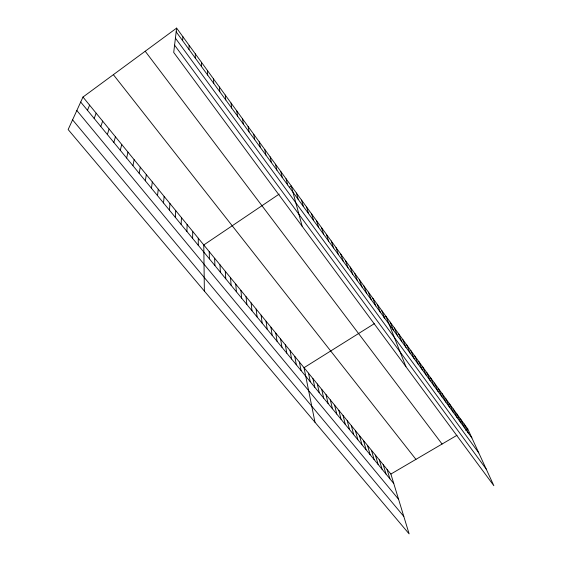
<?xml version="1.0" encoding="UTF-8"?>
<svg xmlns="http://www.w3.org/2000/svg" width="562" height="562" viewBox="0 0 562 562"><rect width="100%" height="100%" fill="white"/><g stroke="black" fill="none" stroke-linecap="round" stroke-linejoin="round"><path stroke-width="0.84" d="M198.274 245.299L198.281 238.225M195.267 58.041L195.33 53.861M192.618 238.407L192.724 231.418M186.907 231.446L187.118 224.554M181.14 224.428L181.456 217.62M188.972 49.4L189.162 45.36M175.323 217.332L175.737 210.624M169.443 210.167L169.97 203.563M182.608 40.661L182.924 36.776M163.507 202.938L164.146 196.426M157.515 195.632L158.259 189.225M176.623 28.1L173.714 52.435L493.85 485.694L467.774 428.968L176.623 28.1L82.979 97.043L68.15 129.548L409.129 533.9L390.885 474.054L82.979 97.043M151.459 188.263L152.323 181.955M145.347 180.809L146.331 174.613M139.172 173.286L140.275 167.202M132.934 165.692L134.156 159.713M126.64 158.013L127.981 152.147M120.275 150.265L121.743 144.511M113.847 142.432L115.442 136.798M107.356 134.522L109.084 129.007M100.795 126.527L102.656 121.139M94.163 118.449L96.165 113.187M87.468 110.285L89.604 105.157M279.223 194.066L203.781 244.962L204.371 291.088M289.254 187.301L291.264 185.945L302.18 226.289M374.285 323.684L304.021 367.696L314.987 422.259M383.916 317.656L385.982 316.357L405.94 366.712M390.885 474.054L457.025 435.269M465.617 430.232L467.774 428.968M72.575 119.846L403.797 516.408M76.832 110.51L398.577 499.288M80.696 102.038L393.758 483.489M113.369 74.669L415.936 459.365M145.2 51.233L442.076 444.036M174.585 45.15L486.221 469.094M175.421 38.167L478.754 452.867M176.18 31.83L471.876 437.896M464.184 424.029L468.251 432.916M460.566 419.048L464.591 427.893M456.92 414.025L460.91 422.835M453.246 408.967L457.194 417.728M449.544 403.867L453.443 412.585M445.807 398.725L449.67 407.401M442.041 393.548L445.863 402.174M438.248 388.321L442.027 396.905M434.426 383.052L438.156 391.588M430.569 377.748L434.25 386.227M426.684 372.395L430.316 380.825M422.764 367L426.354 375.381M418.809 361.556L422.35 369.887M414.826 356.069L418.318 364.345M410.808 350.54L414.25 358.76M406.755 344.963L410.148 353.126M402.673 339.336L406.01 347.442M398.556 333.666L401.837 341.717M394.398 327.948L397.629 335.935M390.211 322.174L393.386 330.105M381.64 310.379L384.696 318.183M377.257 304.344L380.256 312.079M372.838 298.26L375.774 305.932M368.377 292.121L371.257 299.722M363.881 285.925L366.691 293.455M359.343 279.679L362.09 287.133M354.762 273.371L357.446 280.754M350.14 267.013L352.753 274.312M345.482 260.592L348.026 267.821M340.776 254.115L343.249 261.26M336.027 247.575L338.429 254.642M331.236 240.979L333.568 247.961M326.403 234.319L328.658 241.217M321.52 227.603L323.698 234.417M316.596 220.824L318.696 227.547M311.622 213.974L313.645 220.606M387.063 469.382L389.895 478.782M383.221 464.669L386.003 474.033M306.606 207.069L308.545 213.609M379.343 459.92L382.076 469.256M375.437 455.136L378.121 464.437M301.541 200.093L303.403 206.535M371.496 450.317L374.13 459.576M367.527 445.455L370.112 454.679M296.427 193.054L298.204 199.398M363.53 440.559L366.066 449.741M359.497 435.62L361.977 444.767M355.43 430.647L357.861 439.751M351.334 425.631L353.716 434.693M286.051 178.772L287.66 184.919M347.204 420.573L349.529 429.593M343.045 415.48L345.314 424.458M280.789 171.522L282.307 177.571M338.851 410.344L341.057 419.273M334.615 405.16L336.771 414.046M275.478 164.209L276.904 170.153M330.351 399.94L332.444 408.785M326.051 394.679L328.089 403.474M270.118 156.826L271.446 162.657M321.717 389.368L323.691 398.114M317.347 384.015L319.258 392.712M264.702 149.366L265.931 155.091M312.943 378.619L314.79 387.267M308.496 373.182L310.28 381.774M259.23 141.842L260.368 147.448M299.413 362.054L301.063 370.541M253.708 134.234L254.748 139.727M294.769 356.371L296.35 364.801M290.083 350.632L291.594 359.006M248.13 126.555L249.071 131.93M285.363 344.85L286.796 353.161M280.593 339.012L281.955 347.267M242.496 118.8L243.332 124.054M275.787 333.125L277.073 341.317M270.933 327.189L272.149 335.317M236.806 110.967L237.536 116.095M266.044 321.197L267.182 329.262M261.105 315.156L262.166 323.15M231.059 103.057L231.685 108.059M256.124 309.058L257.108 316.982M251.102 302.904L252.001 310.765M225.257 95.062L225.769 99.938M246.037 296.701L246.851 304.485M240.922 290.435L241.646 298.148M219.391 86.991L219.798 91.732M235.759 284.112L236.398 291.755M230.546 277.74L231.108 285.306M213.469 78.835L213.757 83.443M225.292 271.305L225.762 278.794M219.988 264.807L220.367 272.219M207.483 70.594L207.659 75.062M214.635 258.253L214.923 265.58M209.233 251.636L209.422 258.885M201.442 62.27L201.498 66.597"/></g></svg>
